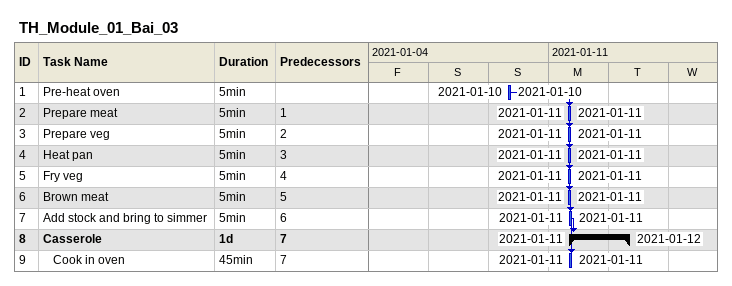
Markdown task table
TH_Module_01_Bai_03

| ID | Level | Task | Duration | Start | Finish | Predecessors |
|---|---|---|---|---|---|---|
| 1 | 1 | Pre-heat oven | 5min | 2021-01-10 | 2021-01-10 |  |
| 2 | 1 | Prepare meat | 5min | 2021-01-11 | 2021-01-11 | 1 |
| 3 | 1 | Prepare veg | 5min | 2021-01-11 | 2021-01-11 | 2 |
| 4 | 1 | Heat pan | 5min | 2021-01-11 | 2021-01-11 | 3 |
| 5 | 1 | Fry veg | 5min | 2021-01-11 | 2021-01-11 | 4 |
| 6 | 1 | Brown meat | 5min | 2021-01-11 | 2021-01-11 | 5 |
| 7 | 1 | Add stock and bring to simmer | 5min | 2021-01-11 | 2021-01-11 | 6 |
| 8 | 1 | **Casserole** | 1d | 2021-01-11 | 2021-01-12 | 7 |
| 9 | 2 | Cook in oven | 45min | 2021-01-11 | 2021-01-11 | 7 |
